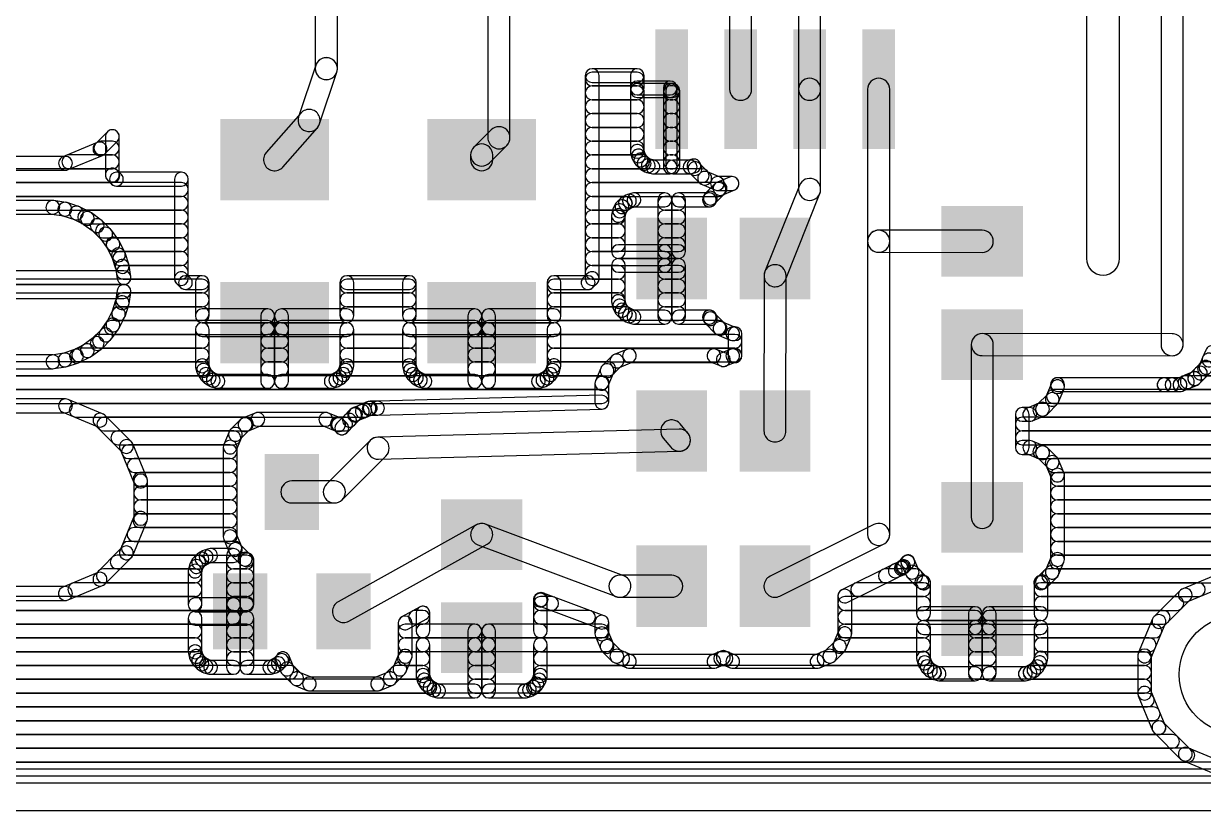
# Model space of a CAD drawing. Extents: x 0 to 96, y 0 to 55.
# Drawn here: x 40.15 to 61.85, y 0 to 14.48 of the extents above; entities that cross this region are included whole.
import ezdxf

# ---------------------------------------------------------------- set-up
doc = ezdxf.new("R2010")
doc.units = 0
doc.layers.add('16', color=174, linetype='CONTINUOUS')
doc.layers.add('20', color=178, linetype='CONTINUOUS')

# ---------------------------------------------------------------- blocks, each defined once
blk = doc.blocks.new('RECT')
blk.add_solid([(-0.5, -0.5), (0.5, -0.5), (-0.5, 0.5), (0.5, 0.5)])

msp = doc.modelspace()

# ---------------------------------------------------------------- linework, layer by layer
at = {"layer": '16'}
for points in [[(60.3123, 10.16), (60.3123, 20.0025, 1), (59.7027, 20.0025), (59.7027, 10.16, 1)], [(61.4807, 8.5725), (61.4807, 19.5175, 1), (61.0743, 19.5175), (61.0743, 8.5725, 1)], [(45.9232, 13.6552), (45.9207, 15.8752, 1), (45.5143, 15.8748), (45.5168, 13.6548, 1)], [(48.6893, 15.2423), (48.6918, 12.3823, 1), (49.0982, 12.3827), (49.0957, 15.2427, 1)], [(53.5432, 13.275), (53.5432, 15.24, 1), (53.1368, 15.24), (53.1368, 13.275, 1)], [(54.8132, 13.275), (54.8132, 15.24, 1), (54.4068, 15.24), (54.4068, 13.275, 1)], [(45.5953, 12.6357), (45.9128, 13.5882, 1), (45.5272, 13.7168), (45.2097, 12.7643, 1)], [(45.9232, 13.6525), (45.9232, 13.655, 1), (45.5168, 13.655), (45.5168, 13.6525, 1)], [(50.7365, 9.7899), (50.7365, 13.5255, 1), (50.4825, 13.5255), (50.4825, 9.7899, 1)], [(50.6095, 13.3985), (51.4398, 13.3985, 1), (51.4398, 13.6525), (50.6095, 13.6525, 1)], [(50.6095, 13.335), (51.4398, 13.335, 1), (51.4398, 13.589), (50.6095, 13.589, 1)], [(51.3128, 13.5255), (51.3128, 13.298, 1), (51.5668, 13.298), (51.5668, 13.5255, 1)], [(54.8132, 11.43), (54.8132, 13.275, 1), (54.4068, 13.275), (54.4068, 11.43, 1)], [(55.6768, 13.275), (55.6768, 10.4775, 1), (56.0832, 10.4775), (56.0832, 13.275, 1)], [(50.6095, 13.081), (51.4398, 13.081, 1), (51.4398, 13.335), (50.6095, 13.335, 1)], [(51.4398, 13.171), (52.047, 13.171, 1), (52.047, 13.425), (51.4398, 13.425, 1)], [(52.047, 13.379), (51.4398, 13.379, 1), (51.4398, 13.125), (52.047, 13.125, 1)], [(51.3128, 13.252), (51.3128, 12.1315, 1), (51.5668, 12.1315), (51.5668, 13.252, 1)], [(51.92, 13.298), (51.92, 13.252, 1), (52.174, 13.252), (52.174, 13.298, 1)], [(52.174, 11.8448), (52.174, 13.252, 1), (51.92, 13.252), (51.92, 11.8448, 1)], [(52.047, 13.125), (52.093, 13.125, 1), (52.093, 13.379), (52.047, 13.379, 1)], [(52.047, 13.081), (52.093, 13.081, 1), (52.093, 13.335), (52.047, 13.335, 1)], [(51.966, 13.252), (51.966, 11.8448, 1), (52.22, 11.8448), (52.22, 13.252, 1)], [(50.6095, 12.827), (51.4398, 12.827, 1), (51.4398, 13.081), (50.6095, 13.081, 1)], [(52.047, 12.827), (52.093, 12.827, 1), (52.093, 13.081), (52.047, 13.081, 1)], [(44.9201, 11.8434), (45.5551, 12.5659, 1), (45.2499, 12.8341), (44.6149, 12.1116, 1)], [(50.6095, 12.573), (51.4398, 12.573, 1), (51.4398, 12.827), (50.6095, 12.827, 1)], [(52.047, 12.573), (52.093, 12.573, 1), (52.093, 12.827), (52.047, 12.827, 1)], [(41.6454, 12.0859), (41.8728, 12.3134, 1), (41.6932, 12.493), (41.4658, 12.2656, 1)], [(41.656, 12.4032), (41.656, 11.6949, 1), (41.91, 11.6949), (41.91, 12.4032, 1)], [(48.7212, 11.9213), (49.0387, 12.2388, 1), (48.7513, 12.5262), (48.4338, 12.2087, 1)], [(50.6095, 12.319), (51.4398, 12.319, 1), (51.4398, 12.573), (50.6095, 12.573, 1)], [(52.047, 12.319), (52.093, 12.319, 1), (52.093, 12.573), (52.047, 12.573, 1)], [(40.9694, 11.7955), (41.6042, 12.0584, 1), (41.507, 12.2931), (40.8722, 12.0301, 1)], [(41.5718, 12.065), (41.783, 12.065, 1), (41.783, 12.319), (41.5718, 12.319, 1)], [(48.7807, 11.9775), (48.7807, 12.065, 1), (48.3743, 12.065), (48.3743, 11.9775, 1)], [(50.6095, 12.065), (51.4398, 12.065, 1), (51.4398, 12.319), (50.6095, 12.319, 1)], [(51.3171, 12.0987), (51.3396, 12.0147, 1), (51.585, 12.0804), (51.5625, 12.1644, 1)], [(51.3523, 11.984), (51.3958, 11.9088, 1), (51.6158, 12.0357), (51.5723, 12.111, 1)], [(52.047, 12.065), (52.093, 12.065, 1), (52.093, 12.319), (52.047, 12.319, 1)], [(38.0492, 11.7858), (40.9208, 11.7858, 1), (40.9208, 12.0398), (38.0492, 12.0398, 1)], [(40.9816, 11.811), (41.783, 11.811, 1), (41.783, 12.065), (40.9816, 12.065, 1)], [(50.6095, 11.811), (51.54, 11.811, 1), (51.54, 12.065), (50.6095, 12.065, 1)], [(51.416, 11.8824), (51.4774, 11.821, 1), (51.6571, 12.0006), (51.5956, 12.0621, 1)], [(51.5038, 11.8008), (51.579, 11.7573, 1), (51.706, 11.9773), (51.6307, 12.0208, 1)], [(51.6097, 11.7446), (51.6937, 11.7221, 1), (51.7594, 11.9675), (51.6754, 11.99, 1)], [(51.7265, 11.7178), (52.047, 11.7178, 1), (52.047, 11.9718), (51.7265, 11.9718, 1)], [(52.047, 11.811), (52.093, 11.811, 1), (52.093, 12.065), (52.047, 12.065, 1)], [(52.093, 11.7178), (52.4135, 11.7178, 1), (52.4135, 11.9718), (52.093, 11.9718, 1)], [(52.4463, 11.7221), (52.5147, 11.7405, 1), (52.449, 11.9858), (52.3806, 11.9675, 1)], [(52.3645, 11.8145), (52.3843, 11.7667, 1), (52.619, 11.8639), (52.5992, 11.9117, 1)], [(52.4119, 11.7255), (52.5905, 11.5469, 1), (52.7701, 11.7265), (52.5915, 11.9051, 1)], [(37.6344, 11.557), (41.7939, 11.557, 1), (41.7939, 11.811), (37.6344, 11.811, 1)], [(41.6932, 11.6051), (41.7676, 11.5307, 1), (41.9472, 11.7103), (41.8728, 11.7847, 1)], [(41.8574, 11.4935), (43.053, 11.4935, 1), (43.053, 11.7475), (41.8574, 11.7475, 1)], [(42.926, 11.6205), (42.926, 9.7899, 1), (43.18, 9.7899), (43.18, 11.6205, 1)], [(50.6095, 11.557), (52.633, 11.557, 1), (52.633, 11.811), (50.6095, 11.811, 1)], [(52.6317, 11.5193), (52.8651, 11.4227, 1), (52.9623, 11.6573), (52.7289, 11.754, 1)], [(37.3804, 11.303), (43.053, 11.303, 1), (43.053, 11.557), (37.3804, 11.557, 1)], [(50.6095, 11.303), (52.9445, 11.303, 1), (52.9445, 11.557), (50.6095, 11.557, 1)], [(52.873, 11.5381), (52.6944, 11.3595, 1), (52.874, 11.1799), (53.0526, 11.3585, 1)], [(52.9137, 11.413), (53.1841, 11.413, 1), (53.1841, 11.667), (52.9137, 11.667, 1)], [(53.1355, 11.6573), (52.9142, 11.5657, 1), (53.0114, 11.331), (53.2327, 11.4227, 1)], [(54.1637, 9.767), (54.7987, 11.3545, 1), (54.4213, 11.5055), (53.7863, 9.918, 1)], [(37.1264, 11.049), (43.053, 11.049, 1), (43.053, 11.303), (37.1264, 11.303, 1)], [(50.6095, 11.049), (51.2228, 11.049, 1), (51.2228, 11.303), (50.6095, 11.303, 1)], [(51.1299, 11.264), (51.0685, 11.2025, 1), (51.2481, 11.0229), (51.3096, 11.0844, 1)], [(51.2315, 11.3277), (51.1563, 11.2842, 1), (51.2832, 11.0642), (51.3585, 11.1077, 1)], [(51.3462, 11.3629), (51.2622, 11.3404, 1), (51.3279, 11.095), (51.4119, 11.1175, 1)], [(51.9455, 11.3672), (51.379, 11.3672, 1), (51.379, 11.1132), (51.9455, 11.1132, 1)], [(52.0725, 10.287), (52.0725, 11.2402, 1), (51.8185, 11.2402), (51.8185, 10.287, 1)], [(51.9455, 11.049), (52.1995, 11.049, 1), (52.1995, 11.303), (51.9455, 11.303, 1)], [(52.766, 11.3672), (52.1995, 11.3672, 1), (52.1995, 11.1132), (52.766, 11.1132, 1)], [(52.0725, 11.2402), (52.0725, 10.287, 1), (52.3265, 10.287), (52.3265, 11.2402, 1)], [(52.8042, 11.3614), (52.7989, 11.3629, 1), (52.7331, 11.1175), (52.7385, 11.1161, 1)], [(52.6668, 11.3183), (52.654, 11.2873, 1), (52.8887, 11.1902), (52.9015, 11.2211, 1)], [(40.6891, 11.2294), (39.612, 11.2294, 1), (39.612, 10.9754), (40.6891, 10.9754, 1)], [(40.9301, 11.1928), (40.709, 11.2278, 1), (40.6693, 10.977), (40.8904, 10.9419, 1)], [(41.1625, 11.119), (40.9495, 11.1882, 1), (40.871, 10.9466), (41.084, 10.8774, 1)], [(41.3804, 11.0097), (41.1809, 11.1113, 1), (41.0656, 10.885), (41.265, 10.7834, 1)], [(50.9921, 11.0703), (50.9696, 10.9863, 1), (51.215, 10.9206), (51.2375, 11.0046, 1)], [(50.9653, 10.9535), (50.9653, 10.287, 1), (51.2193, 10.287), (51.2193, 10.9535, 1)], [(51.0483, 11.1762), (51.0048, 11.1009, 1), (51.2248, 10.974), (51.2683, 11.0492, 1)], [(41.2727, 10.795), (43.053, 10.795, 1), (43.053, 11.049), (41.2727, 11.049, 1)], [(41.5785, 10.8677), (41.3973, 10.9993, 1), (41.2481, 10.7938), (41.4292, 10.6622, 1)], [(41.7519, 10.6964), (41.5936, 10.8547, 1), (41.414, 10.6751), (41.5723, 10.5168, 1)], [(50.6095, 10.795), (51.0923, 10.795, 1), (51.0923, 11.049), (50.6095, 11.049, 1)], [(51.9455, 10.795), (52.1995, 10.795, 1), (52.1995, 11.049), (51.9455, 11.049, 1)], [(41.6008, 10.541), (43.053, 10.541, 1), (43.053, 10.795), (41.6008, 10.795, 1)], [(41.8965, 10.5001), (41.7649, 10.6813, 1), (41.5594, 10.532), (41.691, 10.3509, 1)], [(50.6095, 10.541), (51.0923, 10.541, 1), (51.0923, 10.795), (50.6095, 10.795, 1)], [(51.9455, 10.541), (52.1995, 10.541, 1), (52.1995, 10.795), (51.9455, 10.795, 1)], [(55.8797, 10.2743), (57.7847, 10.2718, 1), (57.7853, 10.6782), (55.8803, 10.6807, 1)], [(56.0832, 5.08), (56.0832, 10.4775, 1), (55.6768, 10.4775), (55.6768, 5.08, 1)], [(42.0085, 10.2837), (41.9069, 10.4832, 1), (41.6806, 10.3678), (41.7822, 10.1684, 1)], [(41.7996, 10.287), (43.053, 10.287, 1), (43.053, 10.541), (41.7996, 10.541, 1)], [(50.6095, 10.287), (51.0923, 10.287, 1), (51.0923, 10.541), (50.6095, 10.541, 1)], [(51.9455, 10.287), (52.1995, 10.287, 1), (52.1995, 10.541), (51.9455, 10.541, 1)], [(42.0854, 10.0523), (42.0162, 10.2653, 1), (41.7746, 10.1868), (41.8438, 9.9738, 1)], [(41.9168, 10.033), (43.053, 10.033, 1), (43.053, 10.287), (41.9168, 10.287, 1)], [(50.6095, 10.033), (51.9455, 10.033, 1), (51.9455, 10.287), (50.6095, 10.287, 1)], [(51.0923, 10.16), (51.9455, 10.16, 1), (51.9455, 10.414), (51.0923, 10.414, 1)], [(52.1995, 10.414), (51.9455, 10.414, 1), (51.9455, 10.16), (52.1995, 10.16, 1)], [(51.8185, 10.287), (51.8185, 10.033, 1), (52.0725, 10.033), (52.0725, 10.287, 1)], [(42.1226, 9.8269), (42.09, 10.0329, 1), (41.8391, 9.9932), (41.8718, 9.7871, 1)], [(41.9815, 9.779), (43.053, 9.779, 1), (43.053, 10.033), (41.9815, 10.033, 1)], [(50.6095, 9.779), (51.0923, 9.779, 1), (51.0923, 10.033), (50.6095, 10.033, 1)], [(51.9455, 10.16), (51.0923, 10.16, 1), (51.0923, 9.906), (51.9455, 9.906, 1)], [(50.9653, 10.033), (50.9653, 9.3665, 1), (51.2193, 9.3665), (51.2193, 10.033, 1)], [(52.0725, 9.0798), (52.0725, 10.033, 1), (51.8185, 10.033), (51.8185, 9.0798, 1)], [(51.9455, 9.906), (52.1995, 9.906, 1), (52.1995, 10.16), (51.9455, 10.16, 1)], [(51.9455, 9.779), (52.1995, 9.779, 1), (52.1995, 10.033), (51.9455, 10.033, 1)], [(52.0725, 10.033), (52.0725, 9.0798, 1), (52.3265, 9.0798), (52.3265, 10.033, 1)], [(54.1757, 6.9848), (54.1782, 9.8423, 1), (53.7718, 9.8427), (53.7693, 6.9852, 1)], [(39.612, 9.68), (41.9972, 9.68, 1), (41.9972, 9.934), (39.612, 9.934, 1)], [(39.612, 9.525), (43.4373, 9.525, 1), (43.4373, 9.779), (39.612, 9.779, 1)], [(42.9632, 9.7001), (43.0376, 9.6257, 1), (43.2172, 9.8053), (43.1428, 9.8797, 1)], [(43.1274, 9.5885), (43.4373, 9.5885, 1), (43.4373, 9.8425), (43.1274, 9.8425, 1)], [(43.3103, 9.7155), (43.3103, 9.1045, 1), (43.5643, 9.1045), (43.5643, 9.7155, 1)], [(46.2247, 9.1045), (46.2247, 9.7155, 1), (45.9707, 9.7155), (45.9707, 9.1045, 1)], [(46.0977, 9.5885), (47.2473, 9.5885, 1), (47.2473, 9.8425), (46.0977, 9.8425, 1)], [(46.0977, 9.525), (47.2473, 9.525, 1), (47.2473, 9.779), (46.0977, 9.779, 1)], [(47.1203, 9.7155), (47.1203, 9.1045, 1), (47.3743, 9.1045), (47.3743, 9.7155, 1)], [(50.0347, 9.1045), (50.0347, 9.7155, 1), (49.7807, 9.7155), (49.7807, 9.1045, 1)], [(49.9077, 9.5885), (50.5351, 9.5885, 1), (50.5351, 9.8425), (49.9077, 9.8425, 1)], [(49.9077, 9.525), (51.0923, 9.525, 1), (51.0923, 9.779), (49.9077, 9.779, 1)], [(50.6249, 9.6257), (50.6993, 9.7001, 1), (50.5197, 9.8797), (50.4453, 9.8053, 1)], [(51.9455, 9.525), (52.1995, 9.525, 1), (52.1995, 9.779), (51.9455, 9.779, 1)], [(41.9972, 9.68), (39.612, 9.68, 1), (39.612, 9.426), (41.9972, 9.426, 1)], [(42.09, 9.3271), (42.1226, 9.5331, 1), (41.8718, 9.5729), (41.8391, 9.3668, 1)], [(42.0162, 9.0947), (42.0854, 9.3077, 1), (41.8438, 9.3862), (41.7746, 9.1732, 1)], [(41.9727, 9.271), (43.4373, 9.271, 1), (43.4373, 9.525), (41.9727, 9.525, 1)], [(46.0977, 9.271), (47.2473, 9.271, 1), (47.2473, 9.525), (46.0977, 9.525, 1)], [(49.9077, 9.271), (51.0923, 9.271, 1), (51.0923, 9.525), (49.9077, 9.525, 1)], [(50.9696, 9.3337), (50.9921, 9.2497, 1), (51.2375, 9.3154), (51.215, 9.3994, 1)], [(51.0048, 9.219), (51.0483, 9.1438, 1), (51.2683, 9.2707), (51.2248, 9.346, 1)], [(51.0685, 9.1174), (51.1299, 9.056, 1), (51.3096, 9.2356), (51.2481, 9.2971, 1)], [(51.9455, 9.271), (52.1995, 9.271, 1), (52.1995, 9.525), (51.9455, 9.525, 1)], [(41.9069, 8.8768), (42.0085, 9.0763, 1), (41.7822, 9.1916), (41.6806, 8.9922, 1)], [(41.8986, 9.017), (43.4373, 9.017, 1), (43.4373, 9.271), (41.8986, 9.271, 1)], [(43.4373, 8.9775), (44.6405, 8.9775, 1), (44.6405, 9.2315), (43.4373, 9.2315, 1)], [(44.5135, 9.1045), (44.5135, 8.8505, 1), (44.7675, 8.8505), (44.7675, 9.1045, 1)], [(45.0215, 8.8505), (45.0215, 9.1045, 1), (44.7675, 9.1045), (44.7675, 8.8505, 1)], [(44.8945, 8.9775), (46.0977, 8.9775, 1), (46.0977, 9.2315), (44.8945, 9.2315, 1)], [(46.0977, 9.017), (47.2473, 9.017, 1), (47.2473, 9.271), (46.0977, 9.271, 1)], [(47.2473, 8.9775), (48.4505, 8.9775, 1), (48.4505, 9.2315), (47.2473, 9.2315, 1)], [(48.3235, 9.1045), (48.3235, 8.8505, 1), (48.5775, 8.8505), (48.5775, 9.1045, 1)], [(48.8315, 8.8505), (48.8315, 9.1045, 1), (48.5775, 9.1045), (48.5775, 8.8505, 1)], [(48.7045, 8.9775), (49.9077, 8.9775, 1), (49.9077, 9.2315), (48.7045, 9.2315, 1)], [(49.9077, 9.017), (51.2228, 9.017, 1), (51.2228, 9.271), (49.9077, 9.271, 1)], [(51.1563, 9.0358), (51.2315, 8.9923, 1), (51.3585, 9.2123), (51.2832, 9.2558, 1)], [(51.2622, 8.9796), (51.3462, 8.9571, 1), (51.4119, 9.2025), (51.3279, 9.225, 1)], [(51.379, 8.9528), (51.9455, 8.9528, 1), (51.9455, 9.2068), (51.379, 9.2068, 1)], [(51.9455, 9.017), (52.1995, 9.017, 1), (52.1995, 9.271), (51.9455, 9.271, 1)], [(52.1995, 8.9528), (52.766, 8.9528, 1), (52.766, 9.2068), (52.1995, 9.2068, 1)], [(52.7989, 8.9571), (52.8042, 8.9586, 1), (52.7385, 9.2039), (52.7331, 9.2025, 1)], [(52.654, 9.0326), (52.6668, 9.0017, 1), (52.9015, 9.0989), (52.8887, 9.1298, 1)], [(52.6944, 8.9605), (52.873, 8.7819, 1), (53.0526, 8.9615), (52.874, 9.1401, 1)], [(41.7649, 8.6787), (41.8965, 8.8598, 1), (41.691, 9.0091), (41.5594, 8.828, 1)], [(41.7614, 8.763), (44.6405, 8.763, 1), (44.6405, 9.017), (41.7614, 9.017, 1)], [(44.6405, 8.9775), (43.4373, 8.9775, 1), (43.4373, 8.7235), (44.6405, 8.7235, 1)], [(43.3103, 8.8505), (43.3103, 8.184, 1), (43.5643, 8.184), (43.5643, 8.8505, 1)], [(44.7675, 7.8973), (44.7675, 8.8505, 1), (44.5135, 8.8505), (44.5135, 7.8973, 1)], [(44.6405, 8.7235), (44.8945, 8.7235, 1), (44.8945, 8.9775), (44.6405, 8.9775, 1)], [(44.8945, 8.763), (48.4505, 8.763, 1), (48.4505, 9.017), (44.8945, 9.017, 1)], [(44.7675, 8.8505), (44.7675, 7.8973, 1), (45.0215, 7.8973), (45.0215, 8.8505, 1)], [(46.0977, 8.9775), (44.8945, 8.9775, 1), (44.8945, 8.7235), (46.0977, 8.7235, 1)], [(46.2247, 8.184), (46.2247, 8.8505, 1), (45.9707, 8.8505), (45.9707, 8.184, 1)], [(48.4505, 8.9775), (47.2473, 8.9775, 1), (47.2473, 8.7235), (48.4505, 8.7235, 1)], [(47.1203, 8.8505), (47.1203, 8.184, 1), (47.3743, 8.184), (47.3743, 8.8505, 1)], [(48.5775, 7.8973), (48.5775, 8.8505, 1), (48.3235, 8.8505), (48.3235, 7.8973, 1)], [(48.4505, 8.7235), (48.7045, 8.7235, 1), (48.7045, 8.9775), (48.4505, 8.9775, 1)], [(48.7045, 8.763), (52.9445, 8.763, 1), (52.9445, 9.017), (48.7045, 9.017, 1)], [(48.5775, 8.8505), (48.5775, 7.8973, 1), (48.8315, 7.8973), (48.8315, 8.8505, 1)], [(49.9077, 8.9775), (48.7045, 8.9775, 1), (48.7045, 8.7235), (49.9077, 8.7235, 1)], [(50.0347, 8.184), (50.0347, 8.8505, 1), (49.7807, 8.8505), (49.7807, 8.184, 1)], [(52.9142, 8.7543), (53.1476, 8.6577, 1), (53.2448, 8.8923), (53.0114, 8.989, 1)], [(53.1962, 8.648), (53.2375, 8.648, 1), (53.2375, 8.902), (53.1962, 8.902, 1)], [(53.1105, 8.7751), (53.1101, 8.3701, 1), (53.3641, 8.3699), (53.3645, 8.7749, 1)], [(41.3973, 8.3607), (41.5785, 8.4923, 1), (41.4292, 8.6978), (41.2481, 8.5662, 1)], [(41.5936, 8.5053), (41.7519, 8.6636, 1), (41.5723, 8.8432), (41.414, 8.6849, 1)], [(41.5448, 8.509), (43.4373, 8.509, 1), (43.4373, 8.763), (41.5448, 8.763, 1)], [(44.6405, 8.509), (44.8945, 8.509, 1), (44.8945, 8.763), (44.6405, 8.763, 1)], [(46.0977, 8.509), (47.2473, 8.509, 1), (47.2473, 8.763), (46.0977, 8.763, 1)], [(48.4505, 8.509), (48.7045, 8.509, 1), (48.7045, 8.763), (48.4505, 8.763, 1)], [(49.9077, 8.509), (53.2373, 8.509, 1), (53.2373, 8.763), (49.9077, 8.763, 1)], [(57.9882, 5.395), (57.9882, 8.575, 1), (57.5818, 8.575), (57.5818, 5.395, 1)], [(57.7849, 8.3718), (61.2774, 8.3693, 1), (61.2776, 8.7757), (57.7851, 8.7782, 1)], [(40.9495, 8.1718), (41.1625, 8.241, 1), (41.084, 8.4826), (40.871, 8.4134, 1)], [(41.1809, 8.2487), (41.3804, 8.3503, 1), (41.265, 8.5766), (41.0656, 8.475, 1)], [(41.1628, 8.255), (43.4373, 8.255, 1), (43.4373, 8.509), (41.1628, 8.509, 1)], [(44.6405, 8.255), (44.8945, 8.255, 1), (44.8945, 8.509), (44.6405, 8.509, 1)], [(46.0977, 8.255), (47.2473, 8.255, 1), (47.2473, 8.509), (46.0977, 8.509, 1)], [(48.4505, 8.255), (48.7045, 8.255, 1), (48.7045, 8.509), (48.4505, 8.509, 1)], [(49.9077, 8.255), (53.2371, 8.255, 1), (53.2371, 8.509), (49.9077, 8.509, 1)], [(51.2476, 8.4873), (51.0142, 8.3907, 1), (51.1114, 8.156), (51.3448, 8.2527, 1)], [(52.8488, 8.497), (51.2962, 8.497, 1), (51.2962, 8.243), (52.8488, 8.243, 1)], [(53.0711, 8.4154), (52.8974, 8.4873, 1), (52.8002, 8.2527), (52.9739, 8.1807, 1)], [(53.1476, 8.4873), (52.9739, 8.4154, 1), (53.0711, 8.1807), (53.2448, 8.2527, 1)], [(53.2371, 8.497), (53.1962, 8.497, 1), (53.1962, 8.243), (53.2371, 8.243, 1)], [(62.075, 8.241), (62.1313, 8.3768, 1), (61.8967, 8.4741), (61.8404, 8.3384, 1)], [(36.2966, 8.001), (43.4523, 8.001, 1), (43.4523, 8.255), (36.2966, 8.255, 1)], [(39.612, 8.1306), (40.6891, 8.1306, 1), (40.6891, 8.3846), (39.612, 8.3846, 1)], [(40.709, 8.1322), (40.9301, 8.1672, 1), (40.8904, 8.4181), (40.6693, 8.383, 1)], [(43.3146, 8.1512), (43.3371, 8.0672, 1), (43.5825, 8.1329), (43.56, 8.2169, 1)], [(44.6405, 8.001), (44.8945, 8.001, 1), (44.8945, 8.255), (44.6405, 8.255, 1)], [(46.1979, 8.0672), (46.2204, 8.1512, 1), (45.975, 8.2169), (45.9525, 8.1329, 1)], [(46.0827, 8.001), (47.2623, 8.001, 1), (47.2623, 8.255), (46.0827, 8.255, 1)], [(47.1246, 8.1512), (47.1471, 8.0672, 1), (47.3925, 8.1329), (47.37, 8.2169, 1)], [(48.4505, 8.001), (48.7045, 8.001, 1), (48.7045, 8.255), (48.4505, 8.255, 1)], [(50.0079, 8.0672), (50.0304, 8.1512, 1), (49.785, 8.2169), (49.7625, 8.1329, 1)], [(49.8927, 8.001), (50.9175, 8.001, 1), (50.9175, 8.255), (49.8927, 8.255, 1)], [(50.973, 8.3631), (50.7944, 8.1845, 1), (50.974, 8.0049), (51.1526, 8.1835, 1)], [(61.8878, 7.9614), (61.9914, 8.0649, 1), (61.8119, 8.2447), (61.7083, 8.1412, 1)], [(61.8748, 8.001), (62.6171, 8.001, 1), (62.6171, 8.255), (61.8748, 8.255, 1)], [(62.019, 8.1062), (62.0191, 8.1064, 1), (61.7845, 8.2037), (61.7843, 8.2034, 1)], [(61.9916, 8.0653), (61.9918, 8.0654, 1), (61.8122, 8.245), (61.812, 8.2449, 1)], [(62.0193, 8.1066), (62.075, 8.2411, 1), (61.8403, 8.3383), (61.7846, 8.2038, 1)], [(43.3498, 8.0365), (43.3933, 7.9613, 1), (43.6133, 8.0882), (43.5698, 8.1635, 1)], [(43.4135, 7.9349), (43.4749, 7.8735, 1), (43.6546, 8.0531), (43.5931, 8.1146, 1)], [(43.5013, 7.8533), (43.5765, 7.8098, 1), (43.7035, 8.0298), (43.6282, 8.0733, 1)], [(43.6072, 7.7971), (43.6912, 7.7746, 1), (43.7569, 8.02), (43.6729, 8.0425, 1)], [(45.8438, 7.7746), (45.9278, 7.7971, 1), (45.8621, 8.0425), (45.7781, 8.02, 1)], [(45.9584, 7.8098), (46.0337, 7.8533, 1), (45.9067, 8.0733), (45.8315, 8.0298, 1)], [(46.06, 7.8735), (46.1215, 7.9349, 1), (45.9419, 8.1146), (45.8804, 8.0531, 1)], [(46.1417, 7.9613), (46.1852, 8.0365, 1), (45.9652, 8.1635), (45.9217, 8.0882, 1)], [(47.1598, 8.0365), (47.2033, 7.9613, 1), (47.4233, 8.0882), (47.3798, 8.1635, 1)], [(47.2235, 7.9349), (47.2849, 7.8735, 1), (47.4646, 8.0531), (47.4031, 8.1146, 1)], [(47.3113, 7.8533), (47.3865, 7.8098, 1), (47.5135, 8.0298), (47.4382, 8.0733, 1)], [(47.4172, 7.7971), (47.5012, 7.7746, 1), (47.5669, 8.02), (47.4829, 8.0425, 1)], [(49.6538, 7.7746), (49.7378, 7.7971, 1), (49.6721, 8.0425), (49.5881, 8.02, 1)], [(49.7684, 7.8098), (49.8437, 7.8533, 1), (49.7167, 8.0733), (49.6415, 8.0298, 1)], [(49.87, 7.8735), (49.9315, 7.9349, 1), (49.7519, 8.1146), (49.6904, 8.0531, 1)], [(49.9517, 7.9613), (49.9952, 8.0365, 1), (49.7752, 8.1635), (49.7317, 8.0882, 1)], [(50.7668, 8.1433), (50.6702, 7.9099, 1), (50.9048, 7.8127), (51.0015, 8.0461, 1)], [(61.6068, 7.7741), (61.7428, 7.8304, 1), (61.6458, 8.0651), (61.5098, 8.0089, 1)], [(61.7841, 7.8579), (61.7843, 7.8581, 1), (61.6047, 8.0377), (61.6045, 8.0375, 1)], [(61.7431, 7.8306), (61.7434, 7.8307, 1), (61.6461, 8.0654), (61.6459, 8.0652, 1)], [(61.7846, 7.8582), (61.8878, 7.9615, 1), (61.7082, 8.1411), (61.6049, 8.0378, 1)], [(36.298, 7.747), (50.7928, 7.747, 1), (50.7928, 8.001), (36.298, 8.001, 1)], [(43.724, 7.7703), (44.6405, 7.7703, 1), (44.6405, 8.0243), (43.724, 8.0243, 1)], [(44.8945, 7.7703), (45.811, 7.7703, 1), (45.811, 8.0243), (44.8945, 8.0243, 1)], [(47.534, 7.7703), (48.4505, 7.7703, 1), (48.4505, 8.0243), (47.534, 8.0243, 1)], [(48.7045, 7.7703), (49.621, 7.7703, 1), (49.621, 8.0243), (48.7045, 8.0243, 1)], [(50.6605, 7.8613), (50.6605, 7.5139, 1), (50.9145, 7.5139), (50.9145, 7.8613, 1)], [(59.1907, 7.5167), (59.2873, 7.7501, 1), (59.0527, 7.8473), (58.956, 7.6139, 1)], [(59.297, 7.7987), (59.297, 7.8374, 1), (59.043, 7.8374), (59.043, 7.7987, 1)], [(59.1699, 7.7104), (61.1306, 7.709, 1), (61.1308, 7.963), (59.1701, 7.9644, 1)], [(61.0823, 7.7186), (61.0825, 7.7185, 1), (61.1794, 7.9533), (61.1792, 7.9534, 1)], [(61.131, 7.7089), (61.2753, 7.7089, 1), (61.2753, 7.9629), (61.131, 7.9629, 1)], [(61.2752, 7.7089), (61.4234, 7.7088, 1), (61.4236, 7.9628), (61.2753, 7.9629, 1)], [(61.4721, 7.7185), (61.4724, 7.7186, 1), (61.3751, 7.9532), (61.3748, 7.9531, 1)], [(61.4237, 7.7089), (61.424, 7.7089, 1), (61.424, 7.9629), (61.4237, 7.9629, 1)], [(61.4726, 7.7186), (61.6069, 7.7742, 1), (61.5097, 8.0088), (61.3754, 7.9532, 1)], [(61.516, 7.747), (62.8044, 7.747, 1), (62.8044, 8.001), (61.516, 8.001, 1)], [(36.2521, 7.493), (50.7875, 7.493, 1), (50.7875, 7.747), (36.2521, 7.747, 1)], [(50.7841, 7.6408), (46.6593, 7.5311, 1), (46.6661, 7.2771), (50.7909, 7.3869, 1)], [(58.9845, 7.2969), (59.1631, 7.4755, 1), (58.9835, 7.6551), (58.8049, 7.4765, 1)], [(59.096, 7.493), (63.2235, 7.493, 1), (63.2235, 7.747), (59.096, 7.747, 1)], [(40.9208, 7.5742), (38.0492, 7.5742, 1), (38.0492, 7.3202), (40.9208, 7.3202, 1)], [(41.6042, 7.3016), (40.9694, 7.5645, 1), (40.8722, 7.3299), (41.507, 7.0669, 1)], [(41.1168, 7.239), (46.4303, 7.239, 1), (46.4303, 7.493), (41.1168, 7.493, 1)], [(46.1466, 7.368), (46.0526, 7.2689, 1), (46.2369, 7.0941), (46.3309, 7.1933, 1)], [(46.1964, 7.4008), (46.1871, 7.3966, 1), (46.2905, 7.1646), (46.2998, 7.1688, 1)], [(46.1654, 7.3818), (46.1583, 7.3746, 1), (46.3379, 7.195), (46.345, 7.2022, 1)], [(46.333, 7.4616), (46.2066, 7.4093, 1), (46.3038, 7.1746), (46.4302, 7.227, 1)], [(46.4547, 7.5159), (46.3299, 7.4603, 1), (46.4333, 7.2283), (46.5581, 7.2839, 1)], [(46.5132, 7.5272), (46.5031, 7.5269, 1), (46.5098, 7.273), (46.52, 7.2733, 1)], [(46.4774, 7.5214), (46.468, 7.5175, 1), (46.5652, 7.2829), (46.5746, 7.2868, 1)], [(46.6627, 7.5311), (46.526, 7.5311, 1), (46.526, 7.2771), (46.6627, 7.2771, 1)], [(58.6486, 6.68), (58.6486, 7.29, 1), (58.3946, 7.29), (58.3946, 6.68, 1)], [(58.5216, 7.163), (58.6613, 7.163, 1), (58.6613, 7.417), (58.5216, 7.417, 1)], [(58.7099, 7.1727), (58.9433, 7.2693, 1), (58.8461, 7.504), (58.6127, 7.4073, 1)], [(58.8448, 7.239), (64.6956, 7.239, 1), (64.6956, 7.493), (58.8448, 7.493, 1)], [(42.1312, 6.7882), (41.6454, 7.274, 1), (41.4658, 7.0944), (41.9516, 6.6086, 1)], [(41.6278, 6.985), (44.2523, 6.985, 1), (44.2523, 7.239), (41.6278, 7.239, 1)], [(44.1355, 7.1906), (43.9569, 7.012, 1), (44.1365, 6.8324), (44.3151, 7.011, 1)], [(44.4101, 7.3148), (44.1767, 7.2182, 1), (44.2739, 6.9835), (44.5073, 7.0802, 1)], [(45.7113, 7.3245), (44.4587, 7.3245, 1), (44.4587, 7.0705), (45.7113, 7.0705, 1)], [(45.9933, 7.2182), (45.7599, 7.3148, 1), (45.6627, 7.0802), (45.8961, 6.9835, 1)], [(45.9177, 6.985), (46.0753, 6.985, 1), (46.0753, 7.239), (45.9177, 7.239, 1)], [(46.0942, 7.1309), (46.0345, 7.1906, 1), (45.8549, 7.011), (45.9146, 6.9513, 1)], [(46.055, 7.2713), (45.9146, 7.1309, 1), (46.0942, 6.9513), (46.2346, 7.0917, 1)], [(52.3707, 6.9455), (52.2282, 7.1155, 1), (51.9168, 6.8545), (52.0593, 6.6845, 1)], [(58.5216, 6.985), (64.554, 6.985, 1), (64.554, 7.239), (58.5216, 7.239, 1)], [(41.8818, 6.731), (44.0201, 6.731, 1), (44.0201, 6.985), (41.8818, 6.985, 1)], [(43.9293, 6.9708), (43.8327, 6.7374, 1), (44.0673, 6.6402), (44.164, 6.8736, 1)], [(46.6779, 6.4644), (52.2204, 6.6119, 1), (52.2096, 7.0181), (46.6671, 6.8706, 1)], [(58.5216, 6.731), (64.316, 6.731, 1), (64.316, 6.985), (58.5216, 6.985, 1)], [(42.4217, 6.1122), (42.1588, 6.747, 1), (41.9241, 6.6498), (42.1871, 6.015, 1)], [(42.0805, 6.477), (43.95, 6.477, 1), (43.95, 6.731), (42.0805, 6.731, 1)], [(43.823, 6.6888), (43.823, 5.0362, 1), (44.077, 5.0362), (44.077, 6.6888, 1)], [(46.0112, 5.7188), (46.8162, 6.5238, 1), (46.5288, 6.8112), (45.7238, 6.0062, 1)], [(58.6613, 6.807), (58.5216, 6.807, 1), (58.5216, 6.553), (58.6613, 6.553, 1)], [(58.9433, 6.7007), (58.7099, 6.7973, 1), (58.6127, 6.5627), (58.8461, 6.466, 1)], [(58.8448, 6.477), (64.1169, 6.477, 1), (64.1169, 6.731), (58.8448, 6.731, 1)], [(59.1631, 6.4945), (58.9845, 6.6731, 1), (58.8049, 6.4935), (58.9835, 6.3149, 1)], [(59.2873, 6.2199), (59.1907, 6.4533, 1), (58.956, 6.3561), (59.0527, 6.1227, 1)], [(42.1857, 6.223), (43.95, 6.223, 1), (43.95, 6.477), (42.1857, 6.477, 1)], [(59.096, 6.223), (64.059, 6.223, 1), (64.059, 6.477), (59.096, 6.477, 1)], [(59.297, 4.6187), (59.297, 6.1713, 1), (59.043, 6.1713), (59.043, 4.6187, 1)], [(42.291, 5.969), (43.95, 5.969, 1), (43.95, 6.223), (42.291, 6.223, 1)], [(42.4314, 5.3764), (42.4314, 6.0636, 1), (42.1774, 6.0636), (42.1774, 5.3764, 1)], [(59.17, 5.969), (64.059, 5.969, 1), (64.059, 6.223), (59.17, 6.223, 1)], [(42.3044, 5.715), (43.95, 5.715, 1), (43.95, 5.969), (42.3044, 5.969, 1)], [(45.085, 5.6593), (45.8675, 5.6593, 1), (45.8675, 6.0657), (45.085, 6.0657, 1)], [(59.17, 5.715), (64.059, 5.715, 1), (64.059, 5.969), (59.17, 5.969, 1)], [(42.3044, 5.461), (43.95, 5.461, 1), (43.95, 5.715), (42.3044, 5.715, 1)], [(59.17, 5.461), (64.059, 5.461, 1), (64.059, 5.715), (59.17, 5.715, 1)], [(42.1588, 4.693), (42.4217, 5.3278, 1), (42.1871, 5.425), (41.9241, 4.7902, 1)], [(42.2868, 5.207), (43.95, 5.207, 1), (43.95, 5.461), (42.2868, 5.461, 1)], [(59.17, 5.207), (64.059, 5.207, 1), (64.059, 5.461), (59.17, 5.461, 1)], [(46.1338, 3.4849), (48.6763, 4.8999, 1), (48.4787, 5.2551), (45.9362, 3.8401, 1)], [(48.5064, 4.8872), (51.0489, 3.9372, 1), (51.1911, 4.3178), (48.6486, 5.2678, 1)], [(54.0633, 3.9457), (55.9708, 4.8982, 1), (55.7892, 5.2618), (53.8817, 4.3093, 1)], [(42.1816, 4.953), (43.95, 4.953, 1), (43.95, 5.207), (42.1816, 5.207, 1)], [(43.8327, 4.9876), (43.9293, 4.7542, 1), (44.164, 4.8514), (44.0673, 5.0848, 1)], [(59.17, 4.953), (64.059, 4.953, 1), (64.059, 5.207), (59.17, 5.207, 1)], [(41.6454, 4.1659), (42.1312, 4.6518, 1), (41.9516, 4.8314), (41.4658, 4.3456, 1)], [(42.0764, 4.699), (44.0371, 4.699, 1), (44.0371, 4.953), (42.0764, 4.953, 1)], [(43.444, 4.7802), (43.3688, 4.7367, 1), (43.4957, 4.5167), (43.571, 4.5602, 1)], [(43.5587, 4.8154), (43.4747, 4.7929, 1), (43.5404, 4.5475), (43.6244, 4.57, 1)], [(44.012, 4.8197), (43.5915, 4.8197, 1), (43.5915, 4.5657), (44.012, 4.5657, 1)], [(44.139, 3.7855), (44.139, 4.6927, 1), (43.885, 4.6927), (43.885, 3.7855, 1)], [(43.9569, 4.713), (44.1355, 4.5344, 1), (44.3151, 4.714), (44.1365, 4.8926, 1)], [(59.17, 4.699), (64.059, 4.699, 1), (64.059, 4.953), (59.17, 4.953, 1)], [(41.8718, 4.445), (43.3775, 4.445, 1), (43.3775, 4.699), (41.8718, 4.699, 1)], [(43.2046, 4.5228), (43.1821, 4.4388, 1), (43.4275, 4.3731), (43.45, 4.4571, 1)], [(43.2608, 4.6287), (43.2173, 4.5534, 1), (43.4373, 4.4265), (43.4808, 4.5017, 1)], [(43.3424, 4.7165), (43.281, 4.655, 1), (43.4606, 4.4754), (43.5221, 4.5369, 1)], [(44.012, 4.445), (44.258, 4.445, 1), (44.258, 4.699), (44.012, 4.699, 1)], [(44.1767, 4.5068), (44.2094, 4.4933, 1), (44.3066, 4.728), (44.2739, 4.7415, 1)], [(44.131, 4.6106), (44.131, 3.7855, 1), (44.385, 3.7855), (44.385, 4.6106, 1)], [(56.2345, 4.2921), (56.3458, 4.3382, 1), (56.2487, 4.5729), (56.1373, 4.5267, 1)], [(56.3871, 4.3657), (56.406, 4.3847, 1), (56.2264, 4.5643), (56.2074, 4.5453, 1)], [(56.3729, 4.3609), (56.3969, 4.3728, 1), (56.2834, 4.6001), (56.2595, 4.5881, 1)], [(56.4361, 4.4032), (56.5137, 4.4926, 1), (56.3219, 4.6591), (56.2443, 4.5697, 1)], [(56.4144, 4.445), (56.4193, 4.445, 1), (56.4193, 4.699), (56.4144, 4.699, 1)], [(56.3004, 4.5272), (56.3793, 4.3367, 1), (56.614, 4.4339), (56.5351, 4.6244, 1)], [(59.1907, 4.3367), (59.2873, 4.5701, 1), (59.0527, 4.6673), (58.956, 4.4339, 1)], [(59.1507, 4.445), (64.1169, 4.445, 1), (64.1169, 4.699), (59.1507, 4.699, 1)], [(40.9694, 3.8755), (41.6042, 4.1384, 1), (41.507, 4.3731), (40.8722, 4.1101, 1)], [(41.6178, 4.191), (43.3048, 4.191, 1), (43.3048, 4.445), (41.6178, 4.445, 1)], [(43.1778, 4.406), (43.1778, 3.7855, 1), (43.4318, 3.7855), (43.4318, 4.406, 1)], [(44.012, 4.191), (44.258, 4.191, 1), (44.258, 4.445), (44.012, 4.445, 1)], [(55.3142, 3.8322), (56.2426, 4.2958, 1), (56.1291, 4.523), (55.2008, 4.0595, 1)], [(56.0028, 4.191), (56.564, 4.191, 1), (56.564, 4.445), (56.0028, 4.445, 1)], [(56.4069, 4.2955), (56.5855, 4.1169, 1), (56.7651, 4.2965), (56.5865, 4.4751, 1)], [(58.9845, 4.1169), (59.1631, 4.2955, 1), (58.9835, 4.4751), (58.8049, 4.2965, 1)], [(59.006, 4.191), (64.316, 4.191, 1), (64.316, 4.445), (59.006, 4.445, 1)], [(62.1078, 4.3445), (61.473, 4.0816, 1), (61.5702, 3.8469), (62.205, 4.1099, 1)], [(41.0926, 3.937), (43.3048, 3.937, 1), (43.3048, 4.191), (41.0926, 4.191, 1)], [(44.012, 3.937), (44.258, 3.937, 1), (44.258, 4.191), (44.012, 4.191, 1)], [(51.12, 3.9243), (52.0725, 3.9243, 1), (52.0725, 4.3307), (51.12, 4.3307, 1)], [(55.4942, 3.937), (56.7048, 3.937, 1), (56.7048, 4.191), (55.4942, 4.191, 1)], [(56.6267, 4.0893), (56.6576, 4.0765, 1), (56.7548, 4.3112), (56.7239, 4.324, 1)], [(56.5836, 4.2267), (56.5821, 4.2214, 1), (56.8275, 4.1556), (56.8289, 4.161, 1)], [(56.5778, 4.1885), (56.5778, 3.622, 1), (56.8318, 3.622), (56.8318, 4.1885, 1)], [(58.9123, 4.0765), (58.9433, 4.0893, 1), (58.8461, 4.324), (58.8152, 4.3112, 1)], [(58.9879, 4.2214), (58.9864, 4.2267, 1), (58.7411, 4.161), (58.7425, 4.1556, 1)], [(58.9922, 3.622), (58.9922, 4.1885, 1), (58.7382, 4.1885), (58.7382, 3.622, 1)], [(58.8652, 3.937), (61.7624, 3.937, 1), (61.7624, 4.191), (58.8652, 4.191, 1)], [(29.5147, 3.683), (43.3048, 3.683, 1), (43.3048, 3.937), (29.5147, 3.937, 1)], [(38.0492, 3.8658), (40.9208, 3.8658, 1), (40.9208, 4.1198), (38.0492, 4.1198, 1)], [(43.3048, 3.6585), (44.012, 3.6585, 1), (44.012, 3.9125), (43.3048, 3.9125, 1)], [(44.012, 3.683), (44.258, 3.683, 1), (44.258, 3.937), (44.012, 3.937, 1)], [(44.258, 3.9125), (44.012, 3.9125, 1), (44.012, 3.6585), (44.258, 3.6585, 1)], [(43.885, 3.7855), (43.885, 3.5395, 1), (44.139, 3.5395), (44.139, 3.7855, 1)], [(49.7048, 3.759), (49.7197, 3.7652, 1), (49.6225, 3.9999), (49.6077, 3.9937, 1)], [(49.7804, 3.9039), (49.7789, 3.9092, 1), (49.5336, 3.8435), (49.535, 3.8381, 1)], [(49.7847, 3.3045), (49.7847, 3.871, 1), (49.5307, 3.871), (49.5307, 3.3045, 1)], [(49.6577, 3.683), (49.8652, 3.683, 1), (49.8652, 3.937), (49.6577, 3.937, 1)], [(49.6267, 3.7636), (50.743, 3.3464, 1), (50.832, 3.5844), (49.7156, 4.0015, 1)], [(55.3845, 3.2512), (55.3845, 3.9458, 1), (55.1305, 3.9458), (55.1305, 3.2512, 1)], [(55.2575, 3.683), (56.7048, 3.683, 1), (56.7048, 3.937), (55.2575, 3.937, 1)], [(58.8652, 3.683), (61.3674, 3.683, 1), (61.3674, 3.937), (58.8652, 3.937, 1)], [(61.4318, 4.054), (60.9459, 3.5682, 1), (61.1256, 3.3886), (61.6114, 3.8744, 1)], [(47.2318, 3.3402), (47.5591, 3.5224, 1), (47.4355, 3.7443), (47.1082, 3.5621, 1)], [(47.3703, 3.6333), (47.3703, 3.3045, 1), (47.6243, 3.3045), (47.6243, 3.6333, 1)], [(56.7048, 3.495), (57.658, 3.495, 1), (57.658, 3.749), (56.7048, 3.749, 1)], [(57.531, 3.622), (57.531, 3.368, 1), (57.785, 3.368), (57.785, 3.622, 1)], [(58.039, 3.368), (58.039, 3.622, 1), (57.785, 3.622), (57.785, 3.368, 1)], [(57.912, 3.495), (58.8652, 3.495, 1), (58.8652, 3.749), (57.912, 3.749, 1)], [(28.5115, 3.429), (44.012, 3.429, 1), (44.012, 3.683), (28.5115, 3.683, 1)], [(44.012, 3.6665), (43.3048, 3.6665, 1), (43.3048, 3.4125), (44.012, 3.4125, 1)], [(43.1778, 3.5395), (43.1778, 2.919, 1), (43.4318, 2.919), (43.4318, 3.5395, 1)], [(44.139, 2.6323), (44.139, 3.5395, 1), (43.885, 3.5395), (43.885, 2.6323, 1)], [(44.012, 3.4125), (44.258, 3.4125, 1), (44.258, 3.6665), (44.012, 3.6665, 1)], [(44.131, 3.5395), (44.131, 2.6323, 1), (44.385, 2.6323), (44.385, 3.5395, 1)], [(47.297, 2.8362), (47.297, 3.4512, 1), (47.043, 3.4512), (47.043, 2.8362, 1)], [(47.3583, 3.429), (47.4973, 3.429, 1), (47.4973, 3.683), (47.3583, 3.683, 1)], [(49.6577, 3.429), (50.545, 3.429, 1), (50.545, 3.683), (49.6577, 3.683, 1)], [(50.6605, 3.4654), (50.6605, 3.2512, 1), (50.9145, 3.2512), (50.9145, 3.4654, 1)], [(55.2575, 3.429), (57.658, 3.429, 1), (57.658, 3.683), (55.2575, 3.683, 1)], [(57.658, 3.495), (56.7048, 3.495, 1), (56.7048, 3.241), (57.658, 3.241, 1)], [(56.5778, 3.368), (56.5778, 2.8015, 1), (56.8318, 2.8015), (56.8318, 3.368, 1)], [(57.785, 2.5148), (57.785, 3.368, 1), (57.531, 3.368), (57.531, 2.5148, 1)], [(57.658, 3.241), (57.912, 3.241, 1), (57.912, 3.495), (57.658, 3.495, 1)], [(57.912, 3.429), (61.1134, 3.429, 1), (61.1134, 3.683), (57.912, 3.683, 1)], [(57.785, 3.368), (57.785, 2.5148, 1), (58.039, 2.5148), (58.039, 3.368, 1)], [(58.8652, 3.495), (57.912, 3.495, 1), (57.912, 3.241), (58.8652, 3.241, 1)], [(58.9922, 2.8015), (58.9922, 3.368, 1), (58.7382, 3.368), (58.7382, 2.8015, 1)], [(60.9184, 3.527), (60.6555, 2.8922, 1), (60.8901, 2.795), (61.1531, 3.4298, 1)], [(29.5147, 3.175), (43.3048, 3.175, 1), (43.3048, 3.429), (29.5147, 3.429, 1)], [(44.012, 3.175), (44.258, 3.175, 1), (44.258, 3.429), (44.012, 3.429, 1)], [(47.17, 3.175), (48.4505, 3.175, 1), (48.4505, 3.429), (47.17, 3.429, 1)], [(47.4973, 3.1775), (48.4505, 3.1775, 1), (48.4505, 3.4315), (47.4973, 3.4315, 1)], [(48.3235, 3.3045), (48.3235, 3.0505, 1), (48.5775, 3.0505), (48.5775, 3.3045, 1)], [(48.8315, 3.0505), (48.8315, 3.3045, 1), (48.5775, 3.3045), (48.5775, 3.0505, 1)], [(48.7045, 3.1775), (49.6577, 3.1775, 1), (49.6577, 3.4315), (48.7045, 3.4315, 1)], [(48.7045, 3.175), (50.7875, 3.175, 1), (50.7875, 3.429), (48.7045, 3.429, 1)], [(50.6702, 3.2026), (50.7668, 2.9692, 1), (51.0015, 3.0664), (50.9048, 3.2998, 1)], [(55.2782, 2.9692), (55.3748, 3.2026, 1), (55.1402, 3.2998), (55.0435, 3.0664, 1)], [(55.2575, 3.175), (56.7048, 3.175, 1), (56.7048, 3.429), (55.2575, 3.429, 1)], [(57.658, 3.175), (57.912, 3.175, 1), (57.912, 3.429), (57.658, 3.429, 1)], [(58.8652, 3.175), (60.9627, 3.175, 1), (60.9627, 3.429), (58.8652, 3.429, 1)], [(29.5147, 2.921), (43.3048, 2.921, 1), (43.3048, 3.175), (29.5147, 3.175, 1)], [(43.1821, 2.8862), (43.2046, 2.8022, 1), (43.45, 2.8679), (43.4275, 2.9519, 1)], [(44.012, 2.921), (44.258, 2.921, 1), (44.258, 3.175), (44.012, 3.175, 1)], [(47.17, 2.921), (47.4973, 2.921, 1), (47.4973, 3.175), (47.17, 3.175, 1)], [(48.4505, 3.1775), (47.4973, 3.1775, 1), (47.4973, 2.9235), (48.4505, 2.9235, 1)], [(47.3703, 3.0505), (47.3703, 2.484, 1), (47.6243, 2.484), (47.6243, 3.0505, 1)], [(48.5775, 2.1973), (48.5775, 3.0505, 1), (48.3235, 3.0505), (48.3235, 2.1973, 1)], [(48.4505, 2.9235), (48.7045, 2.9235, 1), (48.7045, 3.1775), (48.4505, 3.1775, 1)], [(48.4505, 2.921), (48.7045, 2.921, 1), (48.7045, 3.175), (48.4505, 3.175, 1)], [(48.5775, 3.0505), (48.5775, 2.1973, 1), (48.8315, 2.1973), (48.8315, 3.0505, 1)], [(49.6577, 3.1775), (48.7045, 3.1775, 1), (48.7045, 2.9235), (49.6577, 2.9235, 1)], [(49.7847, 2.484), (49.7847, 3.0505, 1), (49.5307, 3.0505), (49.5307, 2.484, 1)], [(49.6577, 2.921), (50.8717, 2.921, 1), (50.8717, 3.175), (49.6577, 3.175, 1)], [(50.7944, 2.928), (50.973, 2.7494, 1), (51.1526, 2.929), (50.974, 3.1076, 1)], [(55.072, 2.7494), (55.2506, 2.928, 1), (55.071, 3.1076), (54.8924, 2.929, 1)], [(55.1733, 2.921), (56.7048, 2.921, 1), (56.7048, 3.175), (55.1733, 3.175, 1)], [(57.658, 2.921), (57.912, 2.921, 1), (57.912, 3.175), (57.658, 3.175, 1)], [(58.8652, 2.921), (60.8575, 2.921, 1), (60.8575, 3.175), (58.8652, 3.175, 1)], [(29.5147, 2.667), (43.351, 2.667, 1), (43.351, 2.921), (29.5147, 2.921, 1)], [(43.2173, 2.7715), (43.2608, 2.6963, 1), (43.4808, 2.8232), (43.4373, 2.8985, 1)], [(43.281, 2.6699), (43.3424, 2.6085, 1), (43.5221, 2.7881), (43.4606, 2.8496, 1)], [(43.3688, 2.5883), (43.444, 2.5448, 1), (43.571, 2.7648), (43.4957, 2.8083, 1)], [(44.012, 2.667), (44.258, 2.667, 1), (44.258, 2.921), (44.012, 2.921, 1)], [(44.8259, 2.5448), (44.9012, 2.5883, 1), (44.7742, 2.8083), (44.699, 2.7648, 1)], [(44.9275, 2.6085), (44.989, 2.6699, 1), (44.8094, 2.8496), (44.7479, 2.7881, 1)], [(45.0092, 2.6963), (45.0281, 2.729, 1), (44.8081, 2.856), (44.7892, 2.8232, 1)], [(44.8008, 2.7439), (44.8793, 2.5542, 1), (45.114, 2.6514), (45.0354, 2.8411, 1)], [(47.1907, 2.5542), (47.2873, 2.7876, 1), (47.0527, 2.8848), (46.956, 2.6514, 1)], [(47.1525, 2.667), (47.4973, 2.667, 1), (47.4973, 2.921), (47.1525, 2.921, 1)], [(48.4505, 2.667), (48.7045, 2.667, 1), (48.7045, 2.921), (48.4505, 2.921, 1)], [(49.6577, 2.667), (51.1719, 2.667, 1), (51.1719, 2.921), (49.6577, 2.921, 1)], [(51.0142, 2.7218), (51.2476, 2.6252, 1), (51.3448, 2.8598), (51.1114, 2.9565, 1)], [(51.2962, 2.6155), (52.8488, 2.6155, 1), (52.8488, 2.8695), (51.2962, 2.8695, 1)], [(52.8974, 2.6252), (53.0711, 2.6971, 1), (52.9739, 2.9318), (52.8002, 2.8598, 1)], [(52.9731, 2.667), (53.0719, 2.667, 1), (53.0719, 2.921), (52.9731, 2.921, 1)], [(52.9739, 2.6971), (53.1476, 2.6252, 1), (53.2448, 2.8598), (53.0711, 2.9318, 1)], [(53.1962, 2.6155), (54.7488, 2.6155, 1), (54.7488, 2.8695), (53.1962, 2.8695, 1)], [(54.7974, 2.6252), (55.0308, 2.7218, 1), (54.9336, 2.9565), (54.7002, 2.8598, 1)], [(54.8731, 2.667), (56.7068, 2.667, 1), (56.7068, 2.921), (54.8731, 2.921, 1)], [(56.5821, 2.7687), (56.6046, 2.6847, 1), (56.85, 2.7504), (56.8275, 2.8344, 1)], [(56.6173, 2.654), (56.6608, 2.5788, 1), (56.8808, 2.7057), (56.8373, 2.781, 1)], [(57.658, 2.667), (57.912, 2.667, 1), (57.912, 2.921), (57.658, 2.921, 1)], [(58.9092, 2.5788), (58.9527, 2.654, 1), (58.7327, 2.781), (58.6892, 2.7057, 1)], [(58.9654, 2.6847), (58.9879, 2.7687, 1), (58.7425, 2.8344), (58.72, 2.7504, 1)], [(58.8632, 2.667), (60.7728, 2.667, 1), (60.7728, 2.921), (58.8632, 2.921, 1)], [(60.6458, 2.8436), (60.6458, 2.1564, 1), (60.8998, 2.1564), (60.8998, 2.8436, 1)], [(29.3965, 2.413), (45.0595, 2.413, 1), (45.0595, 2.667), (29.3965, 2.667, 1)], [(43.4747, 2.5321), (43.5587, 2.5096, 1), (43.6244, 2.755), (43.5404, 2.7775, 1)], [(43.5915, 2.5053), (44.012, 2.5053, 1), (44.012, 2.7593), (43.5915, 2.7593, 1)], [(44.258, 2.5053), (44.6785, 2.5053, 1), (44.6785, 2.7593), (44.258, 2.7593, 1)], [(44.7113, 2.5096), (44.7953, 2.5321, 1), (44.7296, 2.7775), (44.6456, 2.755, 1)], [(44.9069, 2.513), (45.0855, 2.3344, 1), (45.2651, 2.514), (45.0865, 2.6926, 1)], [(46.9845, 2.3344), (47.1631, 2.513, 1), (46.9835, 2.6926), (46.8049, 2.514, 1)], [(47.0105, 2.413), (47.4973, 2.413, 1), (47.4973, 2.667), (47.0105, 2.667, 1)], [(47.3746, 2.4512), (47.3971, 2.3672, 1), (47.6425, 2.4329), (47.62, 2.5169, 1)], [(48.4505, 2.413), (48.7045, 2.413, 1), (48.7045, 2.667), (48.4505, 2.667, 1)], [(49.7579, 2.3672), (49.7804, 2.4512, 1), (49.535, 2.5169), (49.5125, 2.4329, 1)], [(49.6577, 2.413), (56.9029, 2.413, 1), (56.9029, 2.667), (49.6577, 2.667, 1)], [(56.681, 2.5524), (56.7424, 2.491, 1), (56.9221, 2.6706), (56.8606, 2.7321, 1)], [(56.7688, 2.4708), (56.844, 2.4273, 1), (56.971, 2.6473), (56.8957, 2.6908, 1)], [(56.8747, 2.4146), (56.9587, 2.3921, 1), (57.0244, 2.6375), (56.9404, 2.66, 1)], [(56.9915, 2.3878), (57.658, 2.3878, 1), (57.658, 2.6418), (56.9915, 2.6418, 1)], [(57.658, 2.413), (57.912, 2.413, 1), (57.912, 2.667), (57.658, 2.667, 1)], [(57.912, 2.3878), (58.5785, 2.3878, 1), (58.5785, 2.6418), (57.912, 2.6418, 1)], [(58.6113, 2.3921), (58.6953, 2.4146, 1), (58.6296, 2.66), (58.5456, 2.6375, 1)], [(58.7259, 2.4273), (58.8012, 2.4708, 1), (58.6742, 2.6908), (58.599, 2.6473, 1)], [(58.6671, 2.413), (60.7728, 2.413, 1), (60.7728, 2.667), (58.6671, 2.667, 1)], [(58.8275, 2.491), (58.889, 2.5524, 1), (58.7094, 2.7321), (58.6479, 2.6706, 1)], [(15.8317, 2.159), (47.602, 2.159, 1), (47.602, 2.413), (15.8317, 2.413, 1)], [(45.1267, 2.3068), (45.3601, 2.2102, 1), (45.4573, 2.4448), (45.2239, 2.5415, 1)], [(45.4087, 2.2005), (46.6613, 2.2005, 1), (46.6613, 2.4545), (45.4087, 2.4545, 1)], [(46.7099, 2.2102), (46.9433, 2.3068, 1), (46.8461, 2.5415), (46.6127, 2.4448, 1)], [(47.4098, 2.3365), (47.4533, 2.2613, 1), (47.6733, 2.3882), (47.6298, 2.4635, 1)], [(47.4735, 2.2349), (47.5349, 2.1735, 1), (47.7146, 2.3531), (47.6531, 2.4146, 1)], [(47.5613, 2.1533), (47.6365, 2.1098, 1), (47.7635, 2.3298), (47.6882, 2.3733, 1)], [(48.4505, 2.159), (48.7045, 2.159, 1), (48.7045, 2.413), (48.4505, 2.413, 1)], [(49.5184, 2.1098), (49.5937, 2.1533, 1), (49.4667, 2.3733), (49.3915, 2.3298, 1)], [(49.62, 2.1735), (49.6815, 2.2349, 1), (49.5019, 2.4146), (49.4404, 2.3531, 1)], [(49.553, 2.159), (60.7728, 2.159, 1), (60.7728, 2.413), (49.553, 2.413, 1)], [(49.7017, 2.2613), (49.7452, 2.3365, 1), (49.5252, 2.4635), (49.4817, 2.3882, 1)], [(47.6672, 2.0971), (47.7512, 2.0746, 1), (47.8169, 2.32), (47.7329, 2.3425, 1)], [(47.784, 2.0703), (48.4505, 2.0703, 1), (48.4505, 2.3243), (47.784, 2.3243, 1)], [(48.7045, 2.0703), (49.371, 2.0703, 1), (49.371, 2.3243), (48.7045, 2.3243, 1)], [(49.4038, 2.0746), (49.4878, 2.0971, 1), (49.4221, 2.3425), (49.3381, 2.32, 1)], [(60.6555, 2.1078), (60.9184, 1.473, 1), (61.1531, 1.5702), (60.8901, 2.205, 1)], [(15.9083, 1.905), (60.8243, 1.905, 1), (60.8243, 2.159), (15.9083, 2.159, 1)], [(15.9083, 1.651), (60.9296, 1.651, 1), (60.9296, 1.905), (15.9083, 1.905, 1)], [(15.8317, 1.397), (61.0348, 1.397, 1), (61.0348, 1.651), (15.8317, 1.651, 1)], [(60.9459, 1.4318), (61.4318, 0.9459, 1), (61.6114, 1.1256), (61.1256, 1.6114, 1)], [(15.6816, 1.143), (61.2874, 1.143, 1), (61.2874, 1.397), (15.6816, 1.397, 1)], [(15.3523, 0.889), (61.5693, 0.889, 1), (61.5693, 1.143), (15.3523, 1.143, 1)], [(61.473, 0.9184), (62.1078, 0.6555, 1), (62.205, 0.8901), (61.5702, 1.1531, 1)], [(3.744, 0.635), (66.548, 0.635, 1), (66.548, 0.889), (3.744, 0.889, 1)], [(66.548, 0.762), (3.617, 0.762, 1), (3.617, 0.508), (66.548, 0.508, 1)]]:
    msp.add_lwpolyline(points, format="xyb", close=True, dxfattribs=at)
at = {"layer": '20'}
msp.add_line((0, 0), (96, 0), dxfattribs=at)
msp.add_circle((62.5, 2.5), 1.0922, dxfattribs=at)

# ---------------------------------------------------------------- block references
at = {"layer": '16'}
for p, xscale, yscale, rotation in [((52.07, 13.275), 0.6, 2.2, 180), ((53.34, 13.275), 0.6, 2.2, 180), ((54.61, 13.275), 0.6, 2.2, 180), ((55.88, 13.275), 0.6, 2.2, 180), ((44.7675, 11.9775), 1.5, 2, 270), ((48.5775, 11.9775), 1.5, 2, 270), ((57.785, 10.475), 1.3, 1.5, 90), ((44.7675, 8.9775), 1.5, 2, 270), ((48.5775, 8.9775), 1.5, 2, 270), ((57.785, 8.575), 1.3, 1.5, 90), ((57.785, 5.395), 1.3, 1.5, 270), ((48.5775, 5.0775), 1.3, 1.5, 270), ((57.785, 3.495), 1.3, 1.5, 270), ((48.5775, 3.1775), 1.3, 1.5, 270)]:
    msp.add_blockref('RECT', p, dxfattribs=dict(at, xscale=xscale, yscale=yscale, rotation=rotation))
at = {"layer": '16', "xscale": 1.3, "yscale": 1.5}
for p in [(52.0725, 10.16), (53.9725, 10.16), (52.0725, 6.985), (53.9725, 6.985), (52.0725, 4.1275), (53.9725, 4.1275)]:
    msp.add_blockref('RECT', p, dxfattribs=at)
at = {"layer": '16', "yscale": 1.4, "rotation": 180}
for p in [(45.085, 5.8625), (44.135, 3.6625), (46.035, 3.6625)]:
    msp.add_blockref('RECT', p, dxfattribs=at)

doc.saveas('drawing.dxf')
